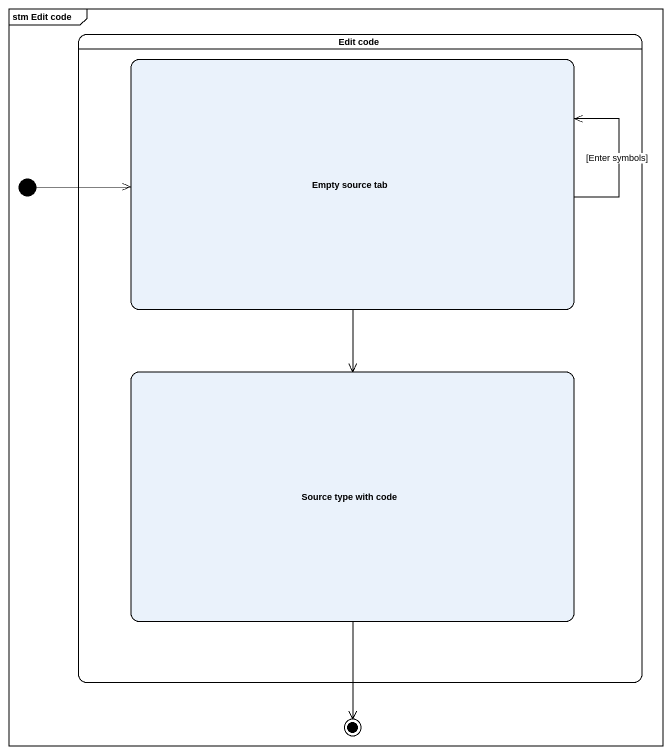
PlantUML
@startuml
mainframe stm Edit code
hide empty description
state "Edit code" as Edit_code {
  state "Empty source tab" as Empty_source_tab
  state "Source type with code" as Source_type_with_code
}
state initial1 <<start>>
state final1 <<end>>
Empty_source_tab --> Empty_source_tab : [Enter symbols]
Empty_source_tab --> Source_type_with_code
initial1 -right-> Empty_source_tab
Source_type_with_code --> final1
@enduml
